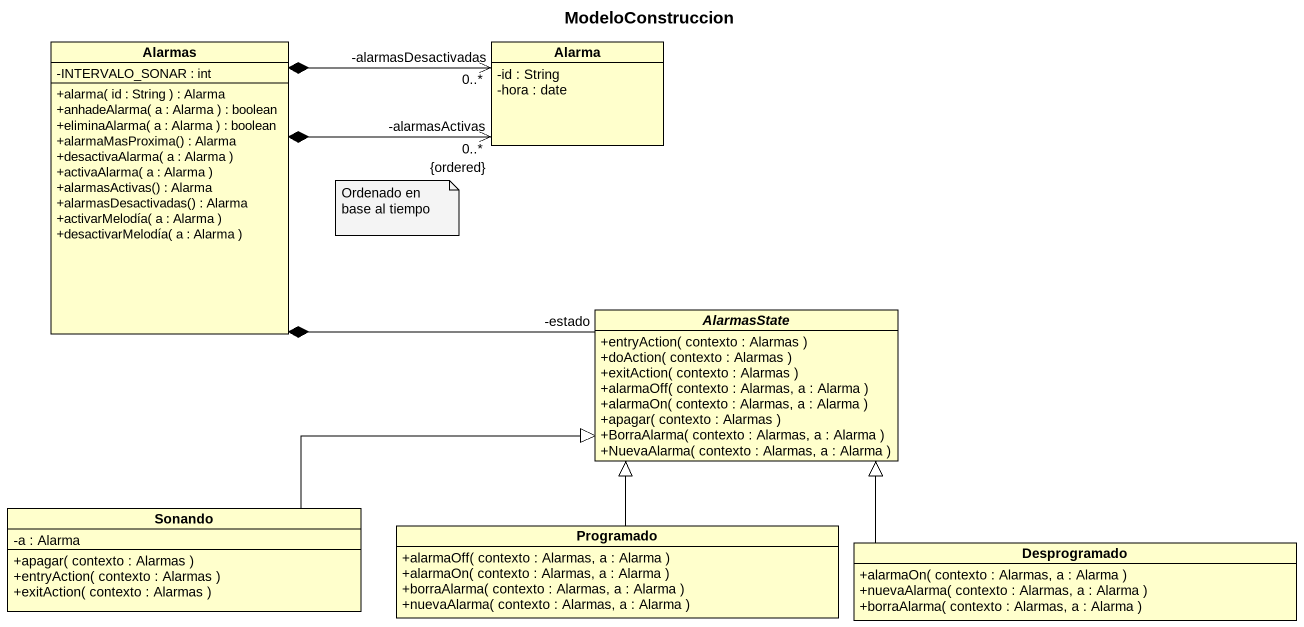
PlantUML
@startuml
title ModeloConstruccion
hide circle
hide empty members
skinparam classAttributeIconSize 0
class Alarmas {
  -INTERVALO_SONAR : int
  +alarma( id : String ) : Alarma
  +anhadeAlarma( a : Alarma ) : boolean
  +eliminaAlarma( a : Alarma ) : boolean
  +alarmaMasProxima() : Alarma
  +desactivaAlarma( a : Alarma )
  +activaAlarma( a : Alarma )
  +alarmasActivas() : Alarma
  +alarmasDesactivadas() : Alarma
  +activarMelodía( a : Alarma )
  +desactivarMelodía( a : Alarma )
}
class Alarma {
  -id : String
  -hora : date
}
abstract class AlarmasState {
  +entryAction( contexto : Alarmas )
  +doAction( contexto : Alarmas )
  +exitAction( contexto : Alarmas )
  +alarmaOff( contexto : Alarmas, a : Alarma )
  +alarmaOn( contexto : Alarmas, a : Alarma )
  +apagar( contexto : Alarmas )
  +BorraAlarma( contexto : Alarmas, a : Alarma )
  +NuevaAlarma( contexto : Alarmas, a : Alarma )
}
class Sonando {
  -a : Alarma
  +apagar( contexto : Alarmas )
  +entryAction( contexto : Alarmas )
  +exitAction( contexto : Alarmas )
}
class Programado {
  +alarmaOff( contexto : Alarmas, a : Alarma )
  +alarmaOn( contexto : Alarmas, a : Alarma )
  +borraAlarma( contexto : Alarmas, a : Alarma )
  +nuevaAlarma( contexto : Alarmas, a : Alarma )
}
class Desprogramado {
  +alarmaOn( contexto : Alarmas, a : Alarma )
  +nuevaAlarma( contexto : Alarmas, a : Alarma )
  +borraAlarma( contexto : Alarmas, a : Alarma )
}
Alarmas *-right-> "-alarmasDesactivadas\n0..*" Alarma
Alarmas *-right-> "-alarmasActivas\n0..*\n{ordered}" Alarma
Alarmas *-right- "-estado" AlarmasState
Sonando -right-|> AlarmasState
Programado -up-|> AlarmasState
Desprogramado -left-|> AlarmasState
note as N1
  Ordenado en base al tiempo
end note
@enduml
